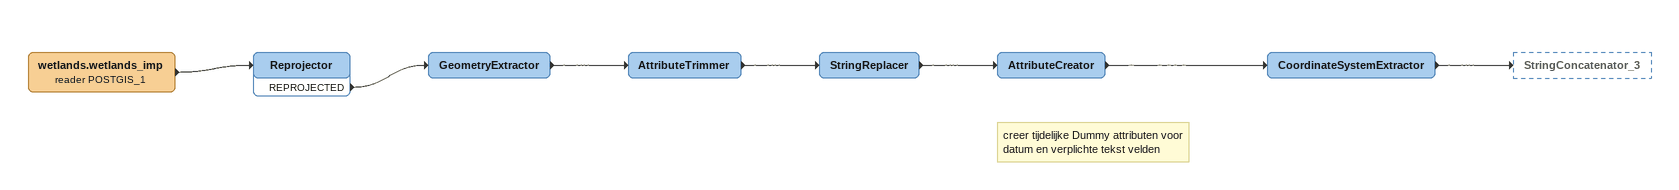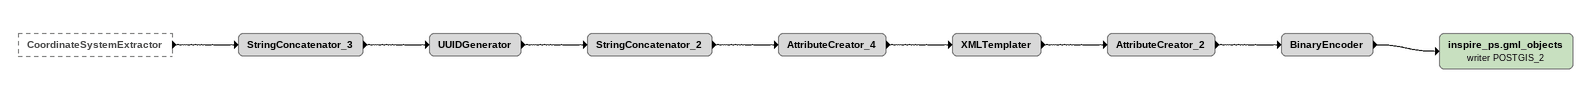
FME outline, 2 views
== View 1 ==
wetlands.wetlands_imp (reader POSTGIS_1)
    -> Reprojector
Reprojector
    REPROJECTED -> GeometryExtractor
GeometryExtractor
    -> AttributeTrimmer
AttributeTrimmer
    -> StringReplacer
StringReplacer
    -> AttributeCreator
Note: creer tijdelijke Dummy attributen voor datum en verplichte tekst velden
AttributeCreator
    -> CoordinateSystemExtractor
CoordinateSystemExtractor
    -> StringConcatenator_3

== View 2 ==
CoordinateSystemExtractor [outside]
    -> StringConcatenator_3
StringConcatenator_3
    -> UUIDGenerator
UUIDGenerator
    -> StringConcatenator_2
StringConcatenator_2
    -> AttributeCreator_4
AttributeCreator_4
    -> XMLTemplater
XMLTemplater
    -> AttributeCreator_2
AttributeCreator_2
    -> BinaryEncoder
BinaryEncoder
    -> inspire_ps.gml_objects (writer POSTGIS_2)
inspire_ps.gml_objects (writer POSTGIS_2)
